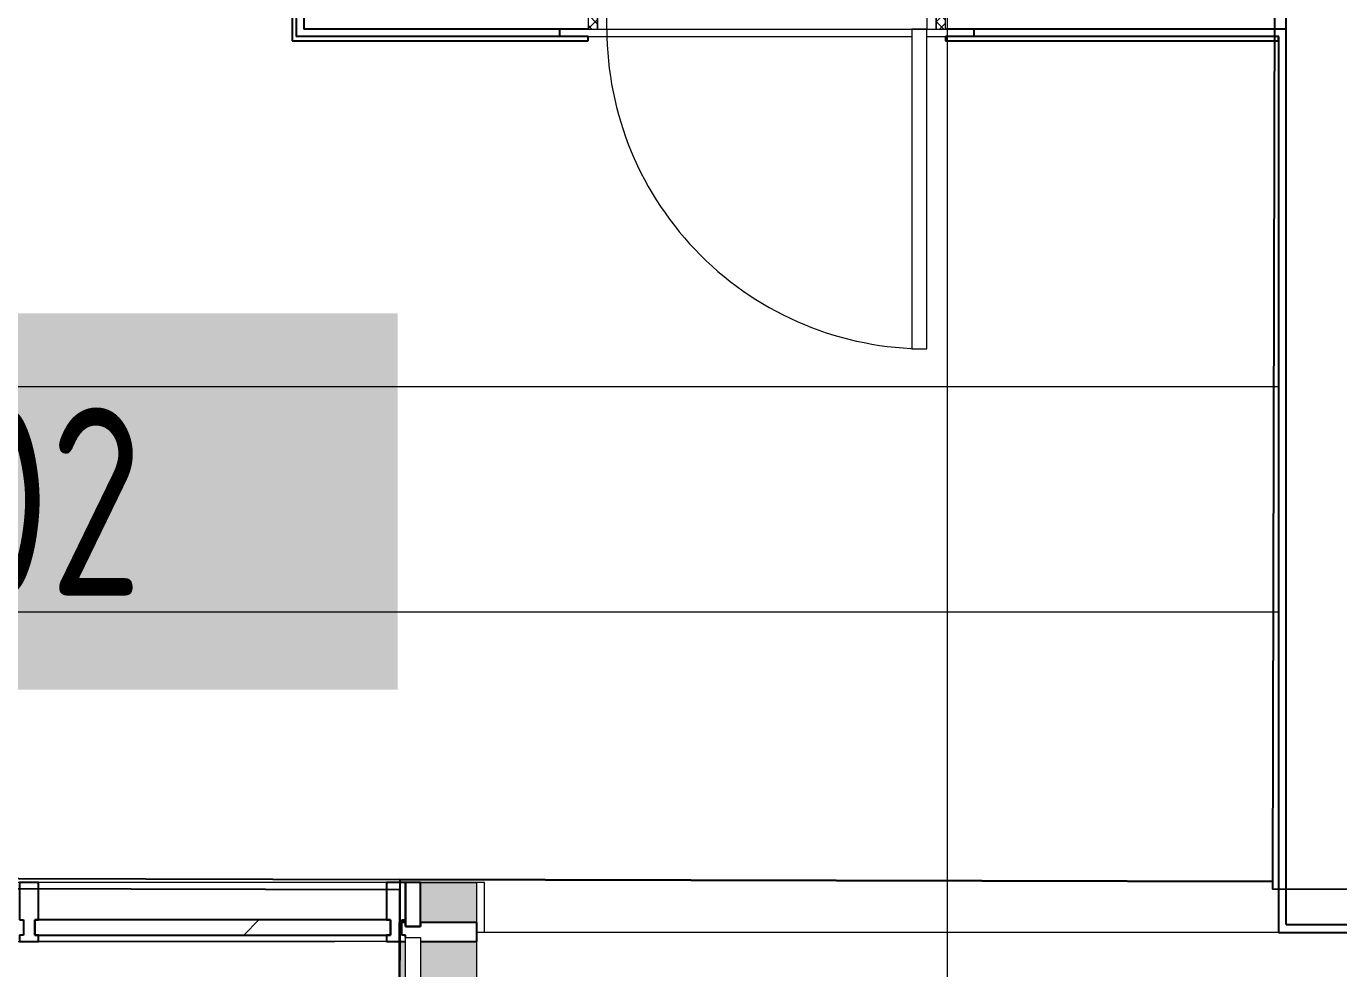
# Model space of a CAD drawing. Header units: millimetres. Extents: x 3914 to 443608, y -156176 to 78197.
# Drawn here: x 31820 to 35306, y -125460 to -122955 of the extents above; entities that cross this region are included whole.
import ezdxf

# ---------------------------------------------------------------- set-up
doc = ezdxf.new("R2010")
doc.units = ezdxf.units.MM
doc.linetypes.add('200_ШТРИХ__ш1_п0_6_', pattern=[160, 100, -60])
for name, color, linetype, lineweight in [('A-DETL-GENF', 7, 'Continuous', 9), ('A-DOOR-1', 7, 'Continuous', 5), ('A-DOOR-2', 7, '200_ШТРИХ__ш1_п0_6_', 5), ('A-DOOR-FRAM-2', 7, 'Continuous', 5), ('A-FLOR', 7, 'Continuous', 9), ('A-GLAZ-CURT-1', 7, 'Continuous', 5), ('A-GLAZ-CURT-2', 7, 'Continuous', 25), ('A-GLAZ-CWMG', 7, 'Continuous', 9), ('A-GLAZ-CWMG-1', 7, 'Continuous', 25), ('Оси', 7, 'Continuous', 9)]:
    doc.layers.add(name, color=color, linetype=linetype, lineweight=lineweight)
doc.layers.add('A-DOOR-FRAM-1', color=7, linetype='Continuous', lineweight=5, true_color=0xc0c0c0)
doc.styles.add('СПДС', font='ГОСТ тип А.ttf', dxfattribs={"width": 0.9})

# ---------------------------------------------------------------- blocks, each defined once
blk = doc.blocks.new('Прямоугольный импост - Импост структурный с накладкой - 160мм-19877844-Объем проектирования 1 этажа')
at = {"layer": 'A-GLAZ-CWMG-1'}
for p, q in [((-50, 0), (-50, 17)), ((-50, 17), (0, 17)), ((-40, 0), (-50, 0)), ((-40, -40), (-40, 0)), ((0, 0), (-10, 0)), ((-10, 0), (-10, -40)), ((0, 7), (0, 0)), ((-50, -140), (-50, -40)), ((-50, -40), (-40, -40)), ((-10, -40), (0, -40)), ((0, -40), (0, -140)), ((0, -140), (-50, -140))]:
    blk.add_line(p, q, dxfattribs=at)
blk = doc.blocks.new('Прямоугольный импост - Импост структурный с накладкой - 190мм-24242608-Объем проектирования 1 этажа')
at = {"layer": 'A-GLAZ-CWMG'}
for points in [[(6760, 20775), (6760, 20882), (6610, 20882), (6610, 20775), (6640, 20775)], [(6560, 20775), (6570, 20775), (6570, 20782), (6560, 20782)]]:
    blk.add_hatch(color=256, dxfattribs=at).paths.add_polyline_path(points)
for p in [(6610, 20882), (6760, 20775)]:
    blk.add_line(p, (6760, 20882), dxfattribs=at)
blk = doc.blocks.new('110_Дверь_СКБ_1Ст_Внутренняя1 - Д-8т 950x2100h_СУ-31746493-Объем проектирования 1 этажа')
at = {"layer": 'A-DOOR-2'}
h = blk.add_hatch(dxfattribs=at)
h.set_pattern_fill('FP_35', color=256, style=0, pattern_type=2)
h.set_pattern_definition([(135, (1826.41, 104.685), (-14.14214, -14.14214), []), (225, (1826.41, 104.685), (14.14214, -14.14214), [])])
h.paths.add_polyline_path([(462.5, 40), (462.5, -40), (487.5, -40), (487.5, 40)])
at = {"layer": 'A-DOOR-FRAM-2'}
h = blk.add_hatch(dxfattribs=at)
h.set_pattern_fill('FP_36', color=256, style=0, pattern_type=2)
h.set_pattern_definition([(45, (-296.384, 104.685), (-14.1421, 14.1421), []), (135, (-296.384, 104.685), (-14.1421, -14.1421), [])])
h.paths.add_polyline_path([(-437.5, 40), (-462.5, 40), (-462.5, -40), (-437.5, -39.2)])
at = {"layer": 'A-DOOR-1'}
for p, q in [((-412.5, 890), (-412.5, 40)), ((-372.5, 890), (-412.5, 890)), ((-372.5, 40), (-372.5, 890)), ((-412.5, 40), (-372.5, 40))]:
    blk.add_line(p, q, dxfattribs=at)
blk.add_arc((-412.5, 40), 850, 360, 90, dxfattribs=at)
at = {"layer": 'A-DOOR-FRAM-1'}
for p, q in [((-437.5, 40), (-462.5, 40)), ((-462.5, 40), (-462.5, -40)), ((-412.5, 40), (-437.5, 40)), ((-437.5, 40), (-437.5, -40)), ((-437.5, -40), (-437.5, 40)), ((-412.5, 0), (-412.5, 40)), ((437.5, 40), (437.5, 0)), ((462.5, 40), (437.5, 40)), ((462.5, -40), (462.5, 40)), ((487.5, 40), (462.5, 40)), ((462.5, 40), (462.5, -40)), ((487.5, -40), (487.5, 40)), ((-402.5, 0), (-412.5, 0)), ((-402.5, -40), (-402.5, 0)), ((437.5, 0), (427.5, 0)), ((427.5, 0), (427.5, -40)), ((-422.5, -40), (-492.5, -40)), ((-492.5, -40), (-492.5, -48)), ((-492.5, -48), (-422.5, -48)), ((-462.5, -40), (-437.5, -40)), ((-422.5, -39), (-437.5, -39)), ((-437.5, -39), (-437.5, -40)), ((-437.5, -40), (-402.5, -40)), ((-437.5, -40), (-422.5, -40)), ((-422.5, -40), (-422.5, -39)), ((-422.5, -48), (-422.5, -40)), ((427.5, -40), (462.5, -40)), ((462.5, -39), (447.5, -39)), ((447.5, -39), (447.5, -40)), ((447.5, -40), (462.5, -40)), ((517.5, -40), (447.5, -40)), ((447.5, -40), (447.5, -48)), ((447.5, -48), (517.5, -48)), ((462.5, -40), (462.5, -39)), ((462.5, -40), (487.5, -40)), ((517.5, -48), (517.5, -40))]:
    blk.add_line(p, q, dxfattribs=at)
blk = doc.blocks.new('Системная панель - Стекло - 40мм-31929511-Объем проектирования 1 этажа')
at = {"layer": 'A-GLAZ-CURT-1'}
h = blk.add_hatch(dxfattribs=at)
h.set_pattern_fill('FP_129', color=256, style=0, pattern_type=2)
h.set_pattern_definition([(135, (20623.5, -6770), (-565.685, -565.685), [400, -1200]), (135, (20823.5, -7170), (-565.685, -565.685), [1200, -400]), (135, (21023.5, -6370), (-565.685, -565.685), [400, -1200])])
h.paths.add_polyline_path([(58.5, 16.2), (58.5, 40), (-58.5, 40), (-58.5, 0), (58.5, 0), (58.5, 11.7)])
at = {"layer": 'A-GLAZ-CURT-2'}
for p, q in [((58.5, 40), (-58.5, 40)), ((-58.5, 40), (-58.5, 0)), ((58.5, 0), (58.5, 40)), ((-58.5, 0), (58.5, 0))]:
    blk.add_line(p, q, dxfattribs=at)
blk = doc.blocks.new('Системная панель - Стекло - 40мм-23770450-Объем проектирования 1 этажа')
at = {"layer": 'A-GLAZ-CURT-1'}
h = blk.add_hatch(dxfattribs=at)
h.set_pattern_fill('FP_143', color=256, style=0, pattern_type=2)
h.set_pattern_definition([(45, (-6257.5, -20542), (-565.685, 565.685), [400, -1200]), (45, (-6657.5, -20742), (-565.685, 565.685), [1200, -400]), (45, (-5857.5, -20942), (-565.685, 565.685), [400, -1200])])
h.paths.add_polyline_path([(-472.5, 0), (472.5, 0), (472.5, 40), (-472.5, 40), (-472.5, 28)])
at = {"layer": 'A-GLAZ-CURT-2'}
for p, q in [((472.5, 40), (-472.5, 40)), ((-472.5, 40), (-472.5, 0)), ((472.5, 0), (472.5, 40)), ((-472.5, 0), (472.5, 0))]:
    blk.add_line(p, q, dxfattribs=at)
blk = doc.blocks.new('Прямоугольный импост - Импост структурный с накладкой - 160мм-23770448-Объем проектирования 1 этажа')
at = {"layer": 'A-GLAZ-CWMG'}
for p, q in [((6520, 20882), (5595, 20882)), ((6520, 20725), (5595, 20725))]:
    blk.add_line(p, q, dxfattribs=at)
blk = doc.blocks.new('Прямоугольный импост - Импост структурный с накладкой - 160мм-19877843-Объем проектирования 1 этажа')
at = {"layer": 'A-GLAZ-CWMG-1'}
for p, q in [((-25, 0), (-25, 17)), ((-25, 17), (25, 17)), ((-15, 0), (-25, 0)), ((-15, -40), (-15, 0)), ((25, 0), (15, 0)), ((15, 0), (15, -40)), ((25, 17), (25, 0)), ((-25, -140), (-25, -40)), ((-25, -40), (-15, -40)), ((15, -40), (25, -40)), ((25, -40), (25, -140)), ((25, -140), (-25, -140))]:
    blk.add_line(p, q, dxfattribs=at)
blk = doc.blocks.new('Прямоугольный импост - Импост структурный с накладкой - 190мм-32257698-Объем проектирования 1 этажа')
at = {"layer": 'A-GLAZ-CWMG'}
for points in [[(6560, 16025), (6570, 16025), (6570, 17725), (6553, 17725), (6553, 16025)], [(6760, 16025), (6760, 17725), (6610, 17725), (6610, 16025)], [(6570, 16123), (6610, 16123), (6610, 17627), (6570, 17627), (6570, 16699.3)]]:
    blk.add_hatch(color=256, dxfattribs=at).paths.add_polyline_path(points)
for p, q in [((6553, 16025), (6553, 17725)), ((6760, 16025), (6760, 17725)), ((6570, 16123), (6570, 17627)), ((6610, 16123), (6610, 17627))]:
    blk.add_line(p, q, dxfattribs=at)
blk = doc.blocks.new('Прямоугольный импост - Импост структурный с накладкой - 190мм-V155-Объем проектирования 1 этажа')
at = {"layer": 'A-GLAZ-CWMG-1'}
for p, q in [((-25, 0), (-25, 17)), ((-25, 17), (25, 17)), ((-15, 0), (-25, 0)), ((-15, -40), (-15, 0)), ((25, 17), (25, 0)), ((-25, -190), (-25, -40)), ((-25, -40), (-15, -40)), ((25, -40), (25, -190)), ((25, -190), (-25, -190))]:
    blk.add_line(p, q, dxfattribs=at)
blk = doc.blocks.new('Дверь_Витражная_остекление_ - ДВН_ДАО_Главный вход_1800 в свету 3-32257949-Объем проектирования 1 этажа')
at = {"layer": 'A-DETL-GENF'}
for p, q in [((-752, -504), (-752, -17)), ((-752, -17), (-752, -504)), ((-707, -504), (-707, -17)), ((-707, -504), (-707, -17)), ((815, -1000), (815, -17)), ((815, -17), (815, -1000)), ((860, -1000), (860, -17)), ((860, -1000), (860, -17)), ((-752, -80), (-707, -80)), ((-742, -424), (-742, -80)), ((-698, -424), (-698, -80)), ((806, -920), (806, -80)), ((860, -80), (815, -80)), ((850, -920), (850, -80)), ((-752, -424), (-707, -424)), ((-752, -504), (-707, -504)), ((-752, -504), (-707, -504)), ((860, -920), (815, -920)), ((860, -1000), (815, -1000)), ((815, -1000), (860, -1000))]:
    blk.add_line(p, q, dxfattribs=at)
at = {"layer": 'A-DOOR-1'}
for p, q in [((-860, 40), (-752, 40)), ((-860, 0), (-860, 40)), ((-752, 40), (-752, 0)), ((752, 40), (860, 40)), ((752, 0), (752, 40)), ((860, 40), (860, 0)), ((-752, 0), (-860, 0)), ((-752, -504), (-752, -17)), ((860, 0), (752, 0)), ((752, -1000), (752, -17))]:
    blk.add_line(p, q, dxfattribs=at)
for centre, radius, start, end in [((-752, 0), 504, 270, 358.0452), ((752, 0), 1000, 180.979, 270)]:
    blk.add_arc(centre, radius, start, end, dxfattribs=at)

msp = doc.modelspace()

# ---------------------------------------------------------------- linework, layer by layer
for p, q in [((32526, -120603.7), (32526, -122993.7)), ((32537, -120602.7), (32537, -122982.7)), ((32557, -120582.7), (32557, -122962.7)), ((35167, -125342.7), (35167, -121592.7)), ((33312, -122982.7), (32537, -122982.7)), ((33312, -122962.7), (32557, -122962.7)), ((33237, -122982.7), (33237, -122962.7)), ((33312, -122993.7), (33312, -122982.7)), ((35167, -122962.7), (34262, -122962.7)), ((34337, -122982.7), (34262, -122982.7)), ((34262, -122982.7), (34262, -122993.7)), ((34337, -122962.7), (34337, -122982.7)), ((35147, -122982.7), (34337, -122982.7)), ((35146, -122993.7), (35146, -122982.7)), ((32526, -122993.7), (33312, -122993.7)), ((34262, -122993.7), (35146, -122993.7)), ((35146, -122993.7), (35146, -125363.7)), ((35167, -125342.7), (35967, -125342.7)), ((35146, -125363.7), (35988, -125363.7))]:
    msp.add_line(p, q)
at = {"flags": 128}
for points in [[(30304.2, -124266.8), (30115.4, -124266.4), (30113.1, -125216.4), (32812, -125222.7), (35131, -125228.1), (35136.5, -122879.1), (32516.5, -122873), (32522.1, -120483), (30313.1, -120477.8), (30305.4, -123765.8), (30926.4, -123767.3), (30924.9, -124409.3), (30303.9, -124407.8)], [(30889.3, -130647.2), (30888.9, -130788.2), (32388.9, -130791.7), (32398.9, -130791.7), (32399.3, -130651.7), (32404.3, -130651.7), (32404.3, -130650.7), (32799.3, -130651.7), (32811.9, -125250.7), (30312.2, -125244.8), (30302.8, -127516.6), (30917.6, -127518), (30916.1, -128159.2), (30300.1, -128157.8), (30289.7, -130645.8)]]:
    msp.add_lwpolyline(points, close=True, dxfattribs=at)
msp.add_lwpolyline([(36151.1, -126701.3), (36154.5, -125251.5), (35131.5, -125249.1), (35131.5, -125228.1), (32812, -125222.7), (32811.9, -125250.7), (32799.6, -130499.2)], dxfattribs=at)
at = {"layer": 'A-FLOR'}
for p, q in [((33312, -122982.7), (34172, -122982.7)), ((33362, -122962.7), (34212, -122962.7)), ((34212, -122982.7), (34262, -122982.7)), ((35147, -122982.7), (35147, -125362.7)), ((30937, -123912.7), (35147, -123912.7)), ((35147, -124512.7), (30937, -124512.7)), ((33037, -125230.7), (30318.2, -125230.7)), ((33037, -125362.7), (33037, -125230.7)), ((30318.2, -125387.7), (32639.1, -125387.7)), ((32810, -125387.7), (32810, -125485.7)), ((33017, -125362.7), (35987, -125362.7))]:
    msp.add_line(p, q, dxfattribs=at)
at = {"layer": 'Оси'}
msp.add_lwpolyline([(34267, -148019), (34267, -143019), (34267, -123714.7), (34267, -118714.7)], dxfattribs=at)

# ---------------------------------------------------------------- block references
for name, p, rotation in [('110_Дверь_СКБ_1Ст_Внутренняя1 - Д-8т 950x2100h_СУ-31746493-Объем проектирования 1 этажа', (33799.5, -122922.7), 180), ('Системная панель - Стекло - 40мм-31929511-Объем проектирования 1 этажа', (32827, -125289.2), 269.9999999999999), ('Дверь_Витражная_остекление_ - ДВН_ДАО_Главный вход_1800 в свету 3-32257949-Объем проектирования 1 этажа', (32827, -126237.7), 269.9999999999999)]:
    msp.add_blockref(name, p, dxfattribs=dict(rotation=rotation))
at = {"extrusion": (0, 0, -1)}
for name, p, rotation in [('Прямоугольный импост - Импост структурный с накладкой - 160мм-19877843-Объем проектирования 1 этажа', (-31827, -125370.7), 180), ('Прямоугольный импост - Импост структурный с накладкой - 160мм-19877844-Объем проектирования 1 этажа', (-32827, -125370.7), 180), ('Прямоугольный импост - Импост структурный с накладкой - 190мм-V155-Объем проектирования 1 этажа', (-32827, -125362.7), 270.0000000000001)]:
    msp.add_blockref(name, p, dxfattribs=dict(at, rotation=rotation))
for name, p in [('Прямоугольный импост - Импост структурный с накладкой - 160мм-23770448-Объем проектирования 1 этажа', (26257, -146112.7)), ('Прямоугольный импост - Импост структурный с накладкой - 190мм-24242608-Объем проектирования 1 этажа', (26257, -146112.7)), ('Системная панель - Стекло - 40мм-23770450-Объем проектирования 1 этажа', (32314.5, -125370.7)), ('Прямоугольный импост - Импост структурный с накладкой - 190мм-32257698-Объем проектирования 1 этажа', (26257, -143112.7))]:
    msp.add_blockref(name, p)

# ---------------------------------------------------------------- texts
at = {"insert": (31344.2, -123968.5), "char_height": 500, "width": 1212.151, "attachment_point": 1, "style": 'СПДС', "bg_fill": 1, "box_fill_scale": 1.5, "bg_fill_color": 7, "bg_fill_true_color": 16777215, "bg_fill_transparency": 0}
msp.add_mtext('1.02', dxfattribs=at)

doc.saveas('drawing.dxf')
